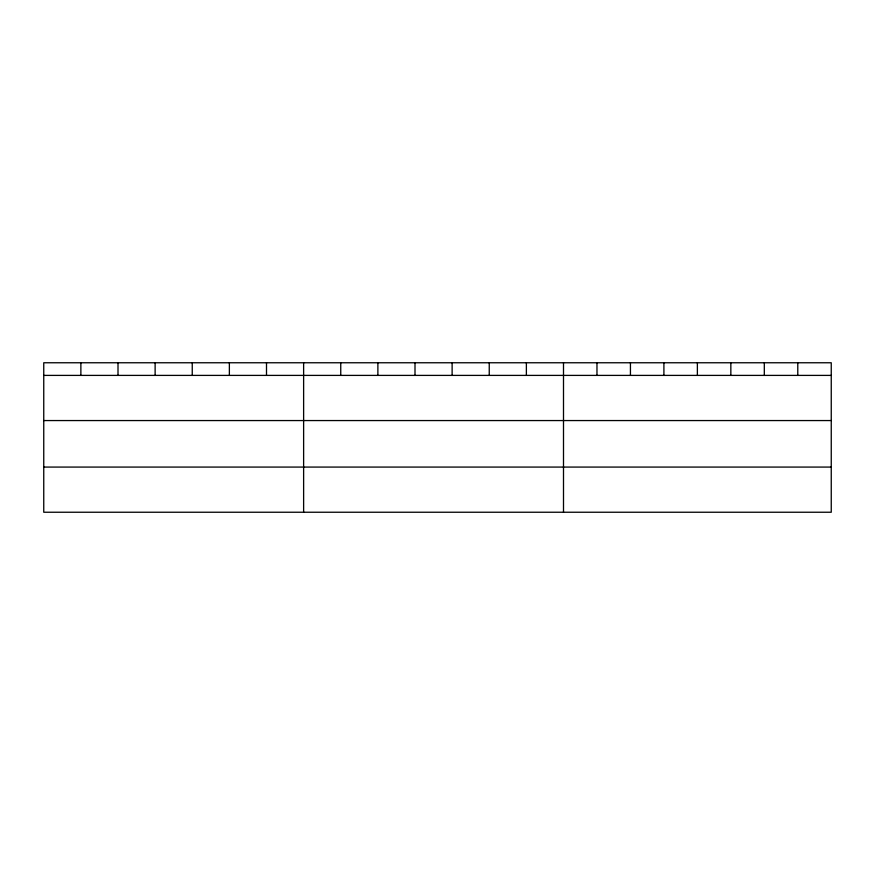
<?xml version="1.0" encoding="UTF-8"?>
<svg xmlns="http://www.w3.org/2000/svg" width="875" height="875" viewBox="0 0 875 875"><rect width="100%" height="100%" fill="white"/><g stroke="black" fill="none" stroke-linecap="round" stroke-linejoin="round"><path stroke-width="1.31" d="M831.25 420.558L831.25 362.764L43.75 362.764L43.75 512.236L831.25 512.236L831.25 420.558L43.75 420.558M43.75 375.397L831.25 375.397M43.75 467.075L831.25 467.075M797.781 362.764L797.781 375.397M764.312 362.764L764.312 375.397M730.844 362.764L730.844 375.397M697.375 362.764L697.375 375.397M663.906 362.764L663.906 375.397M630.438 362.764L630.438 375.397M596.969 362.764L596.969 375.397M563.5 362.764L563.5 512.236M526.378 362.764L526.378 375.397M489.245 362.764L489.245 375.397M452.123 362.764L452.123 375.397M415.002 362.764L415.002 375.397M377.88 362.764L377.88 375.397M340.747 362.764L340.747 375.397M303.625 362.764L303.625 512.236M266.503 362.764L266.503 375.397M229.37 362.764L229.37 375.397M192.248 362.764L192.248 375.397M155.127 362.764L155.127 375.397M118.005 362.764L118.005 375.397M80.872 362.764L80.872 375.397"/></g></svg>
